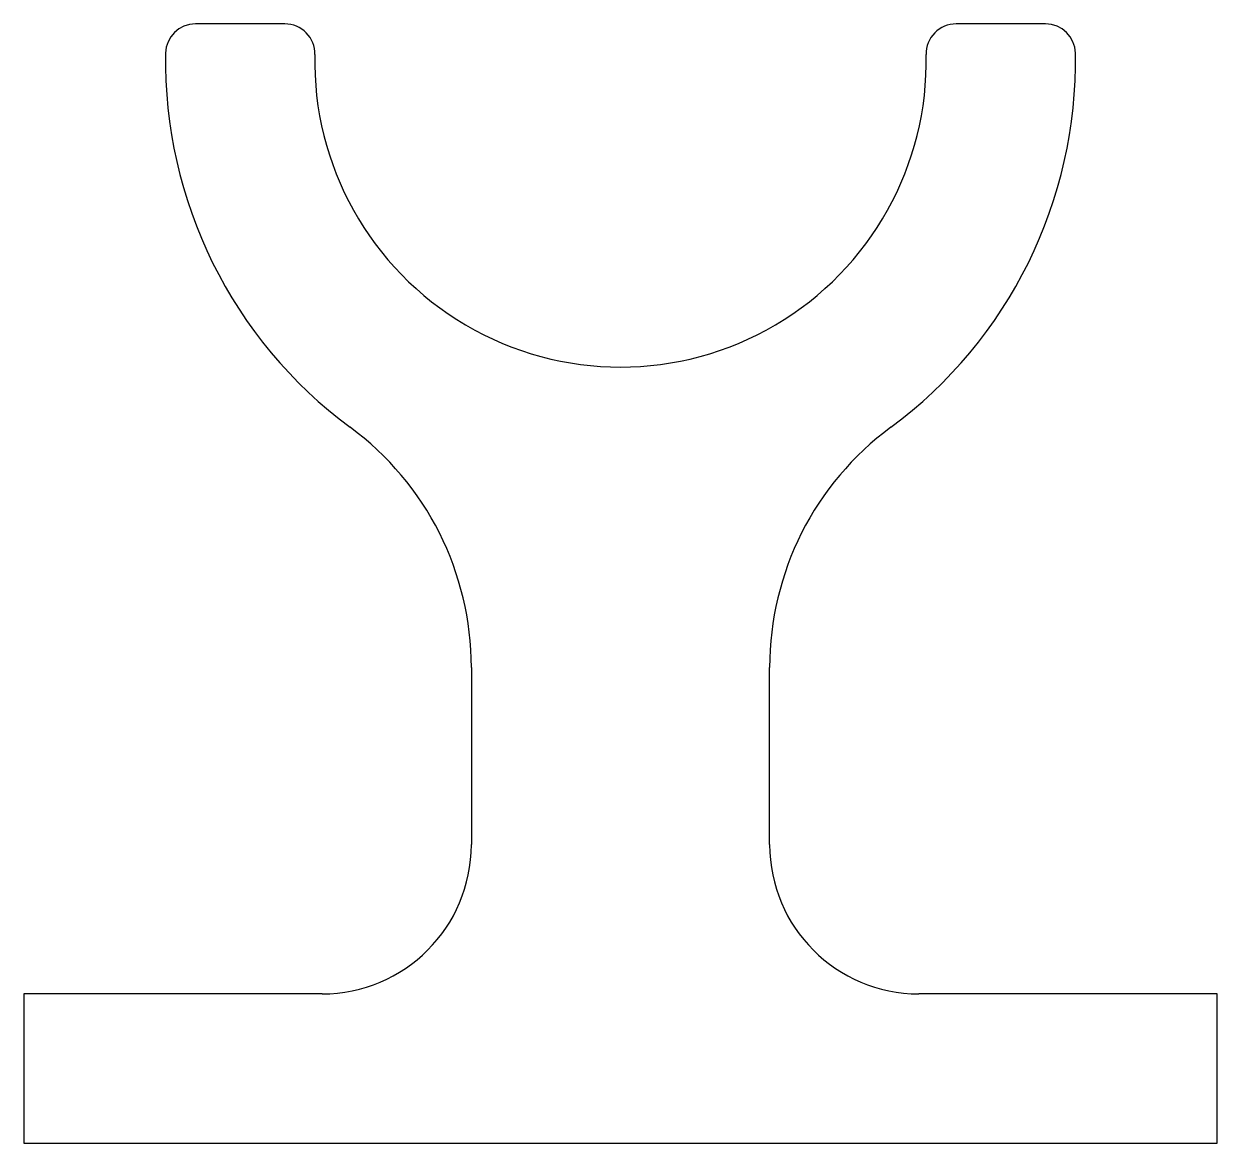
# Model space of a CAD drawing. Header units: millimetres. Extents: x -40 to 40, y 0 to 75.
import ezdxf

# ---------------------------------------------------------------- set-up
doc = ezdxf.new("R2010")
doc.units = ezdxf.units.MM
doc.linetypes.add('SLD-Solid', pattern=[0])

msp = doc.modelspace()

# ---------------------------------------------------------------- linework, layer by layer
at = {"color": 7, "linetype": 'SLD-Solid', "lineweight": 25}
for p, q in [((-22.494, 75), (-28.496, 75)), ((28.496, 75), (22.494, 75)), ((-10, 31.877), (-10, 20)), ((10, 20), (10, 31.877)), ((-40, 10), (-40, 0)), ((-20, 10), (-40, 10)), ((40, 10), (20, 10)), ((40, 0), (40, 10)), ((-40, 0), (40, 0))]:
    msp.add_line(p, q, dxfattribs=at)
for centre, radius, start, end in [((-28.496, 73), 2, 90, 178.99476), ((-22.494, 73), 2, 358.72666, 90), ((22.494, 73), 2, 90, 181.27334), ((28.496, 73), 2, 1.00524, 90), ((0, 72.5), 30.5, 178.99476, 233.55439), ((0, 72.5), 20.5, 178.72666, 1.27334), ((0, 72.5), 30.5, 306.44561, 1.00524), ((-30, 31.877), 20, 0, 53.55439), ((30, 31.877), 20, 126.44561, 180), ((-20, 20), 10, 270, 0), ((20, 20), 10, 180, 270)]:
    msp.add_arc(centre, radius, start, end, dxfattribs=at)

doc.saveas('drawing.dxf')
